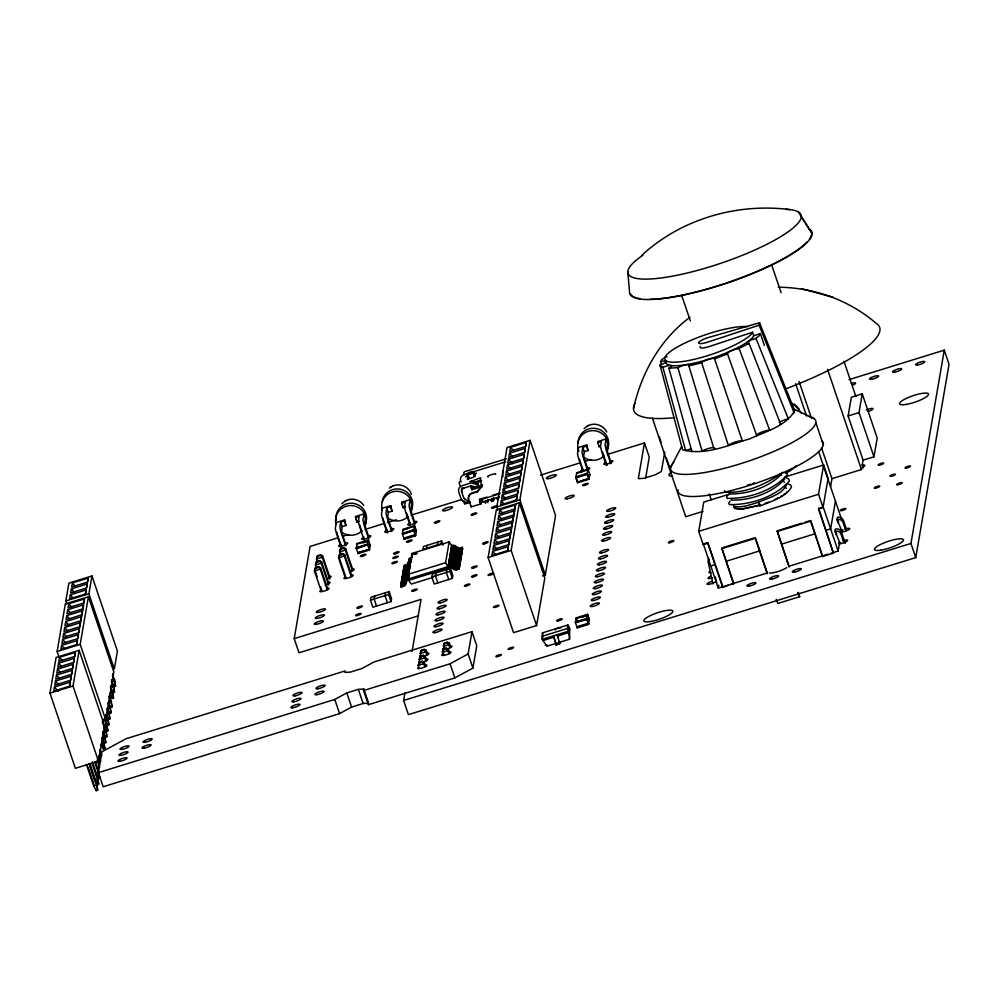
<?xml version="1.0" encoding="UTF-8"?>
<svg xmlns="http://www.w3.org/2000/svg" width="999" height="999" viewBox="0 0 999 999"><rect width="100%" height="100%" fill="white"/><g stroke="black" fill="none" stroke-linecap="round" stroke-linejoin="round"><path stroke-width="1.5" d="M336.875 532.33L337.163 533.766M359.94 525.224L360.139 526.323M382.992 518.081L383.129 518.906M69.518 686.45L70.242 682.13L54.446 687.012L53.746 691.096L69.543 686.201L70.242 682.13M70.542 680.494L71.266 676.173L55.469 681.068L54.77 685.139L70.567 680.257L71.266 676.173M71.566 674.55L72.29 670.229L56.493 675.124L55.794 679.195L71.591 674.3L72.29 670.229M72.59 668.606L73.314 664.285L57.517 669.168L56.818 673.251L72.615 668.356L73.314 664.285M73.614 662.662L74.338 658.341L58.541 663.224L57.842 667.295L73.639 662.412L74.338 658.341M74.638 656.705L75.362 652.384L59.565 657.28L58.866 661.35L74.663 656.468L75.362 652.384M76.686 644.817L77.41 640.496L61.613 645.379L60.914 649.462L76.711 644.567L77.41 640.496M77.71 638.861L78.434 634.54L62.637 639.435L61.938 643.506L77.735 638.623L78.434 634.54M78.734 632.916L79.47 628.596L63.661 633.491L62.962 637.562L78.759 632.667L79.47 628.596M79.758 626.972L80.494 622.652L64.698 627.534L63.986 631.618L79.783 626.723L80.494 622.652M80.544 622.464L81.518 616.695L65.722 621.59L65.01 625.661L80.807 620.779L81.518 616.695M81.568 616.508L82.542 610.751L66.746 615.646L66.034 619.717L81.843 614.822L82.542 610.751M82.592 610.564L83.566 604.807L67.77 609.69L67.058 613.773L82.867 608.878L83.566 604.807M83.866 603.171L84.341 600.299M85.402 594.255L86.126 589.934L70.33 594.83L69.63 598.901L85.427 594.005L86.126 589.934M86.426 588.311L87.15 583.99L71.354 588.873L70.654 592.956L86.451 588.061L87.15 583.99M87.45 582.355L88.174 578.034L72.378 582.929L71.678 587L87.475 582.117L88.174 578.034M507.667 550.824L508.404 546.503L492.607 551.398L491.895 555.469L507.692 550.586L508.404 546.503M508.691 544.88L509.428 540.559L493.631 545.454L492.919 549.525L508.716 544.63L509.428 540.559M509.715 538.936L510.452 534.615L494.655 539.497L493.943 543.581L509.74 538.686L510.452 534.615M510.501 534.428L511.476 528.671L495.679 533.553L494.967 537.624L510.776 532.742L511.476 528.671M511.525 528.483L512.499 522.714L496.703 527.609L496.003 531.68L511.8 526.798L512.499 522.714M512.549 522.527L513.523 516.77L497.727 521.665L497.027 525.736L512.824 520.841L513.523 516.77M513.573 516.583L514.547 510.826L498.751 515.709L498.051 519.792L513.848 514.897L514.547 510.826M514.597 510.639L515.571 504.87L499.775 509.765L499.075 513.836L514.872 508.953L515.571 504.87M516.133 501.71L517.107 495.954L501.311 500.836L500.611 504.92L516.408 500.024L517.107 495.954M517.407 494.33L517.894 491.446M518.431 488.374L519.155 484.053L503.359 488.948L502.659 493.019L518.456 488.136L519.155 484.053M519.455 482.43L520.179 478.109L504.383 483.004L503.683 487.075L519.48 482.18L520.179 478.109M520.479 476.486L521.203 472.165L505.407 477.047L504.707 481.131L520.504 476.236L521.203 472.165M521.503 470.529L522.227 466.208L506.431 471.103L505.731 475.174L521.528 470.292L522.227 466.208M522.527 464.585L523.251 460.264L507.455 465.159L506.755 469.23L522.552 464.335L523.251 460.264M523.551 458.641L524.275 454.32L508.479 459.203L507.779 463.286L523.576 458.391L524.275 454.32M524.575 452.684L525.312 448.364L509.502 453.259L508.803 457.33L524.6 452.447L525.312 448.364M525.599 446.74L526.336 442.42L510.539 447.315L509.827 451.386L525.624 446.491L526.336 442.42M104.595 725.474L98.451 761.163L75.387 768.306L49.95 693.156L56.094 657.467L79.158 650.324L105.931 729.969L106.843 736.725L105.482 737.137L103.571 733.628M59.116 657.417L57.118 651.523L65.322 603.933L88.387 596.803L113.824 671.952L105.619 719.53L102.735 720.416M66.833 603.908L65.834 600.961L68.906 583.116L91.97 575.973L117.407 651.136L114.336 668.968L88.899 593.818L91.97 575.973M68.794 603.746L68.094 607.817L83.891 602.934L84.59 598.863L68.794 603.746L71.603 606.967M98.451 761.163L73.014 686.013L79.158 650.324M105.619 719.53L80.182 644.38L88.387 596.803M93.993 784.352L93.706 785.988L96.254 790.671L97.615 790.246L96.716 783.503L89.91 763.386M98.389 772.627L101.973 751.81L126.061 738.723L345.142 670.916L344.88 672.402L350.387 672.102L361.925 668.531L373.963 661.987L471.978 631.655L476.76 645.804L472.914 668.106L454.857 677.921L368.381 704.682L363.586 690.534L363.848 689.048L358.329 689.347L346.803 692.919L334.765 699.462L98.389 772.627L103.172 786.762L339.548 713.611L351.598 707.067L363.124 703.496L368.631 703.196L368.381 704.682M96.716 783.503L97.615 790.246M92.395 761.75L97.74 777.559L98.639 784.302L97.278 784.727L95.367 781.206M95.355 761.55L98.764 771.615L99.663 778.358L98.302 778.77L96.391 775.261M96.778 768.144L99.5 767.307L98.327 761.35M97.802 762.2L100.524 761.35L99.351 755.406M98.826 756.243L101.561 755.406L100.375 749.462M102.422 737.562L104.795 748.613L103.421 749.038L100.887 744.355L103.609 743.506L101.661 737.761M103.446 731.618L105.819 742.669L104.458 743.094L102.547 739.572M105.931 729.969L106.843 736.725M105.02 718.281L107.867 730.769L106.506 731.193L104.595 727.684M106.531 713.773L108.891 724.824L107.53 725.249L105.619 721.728M107.555 707.816L109.915 718.88L108.554 719.292L106.643 715.784M108.579 701.872L110.939 712.924L109.578 713.348L107.667 709.839M109.603 695.928L111.963 706.98L110.602 707.404L108.691 703.895M110.652 685.564L113.499 698.064L112.138 698.476L109.59 693.793L112.313 692.956L110.365 687.212M111.676 679.62L114.523 692.107L113.162 692.532L111.251 689.023M112.7 673.676L115.547 686.163L114.186 686.588L112.275 683.066M96.254 790.671L96.391 789.847M97.278 784.727L97.415 783.903M103.421 749.038L101.761 744.093M106.506 731.193L106.643 730.369M107.53 725.249L107.667 724.425M108.554 719.292L108.691 718.481M109.578 713.348L111.076 712.112L110.04 706.181M110.602 707.404L112.1 706.156L111.064 700.237M112.138 698.476L111.076 694.904M113.162 692.532L113.299 691.708M114.186 686.588L114.323 685.764M98.639 784.302L97.74 777.559M99.663 778.358L98.764 771.615M104.795 748.613L103.884 741.87M105.819 742.669L104.907 735.926M107.867 730.769L106.955 724.025M108.891 724.824L107.979 718.081M109.915 718.88L109.016 712.137M110.939 712.924L111.076 712.112M111.963 706.98L112.1 706.156M113.499 698.064L112.6 691.308M114.523 692.107L113.624 685.364M115.547 686.163L114.648 679.42M418.456 615.809L298.988 652.784L294.205 638.636L310.09 546.441L338.324 537.699M327.922 589.535L320.504 567.619L318.394 566.695L315.484 567.594L314.435 570.916L321.353 591.371M320.504 567.619L320.242 569.118L314.435 570.916L315.484 567.594M316.446 567.894L315.459 564.972L316.508 561.65L319.418 560.751L321.528 561.675L328.946 583.591M317.47 561.95L316.483 559.028L317.545 555.706L320.442 554.807L322.552 555.731L329.97 577.647M327.173 589.572L320.242 569.118L318.394 566.695M328.683 585.089L321.266 563.174L319.418 560.751M329.707 579.145L322.29 557.23L320.442 554.807M321.528 561.675L321.266 563.174L315.459 564.972L316.508 561.65M322.552 555.731L322.29 557.23L316.483 559.028L317.545 555.706M341.096 547.24L336.888 534.802A6.918 0.799 72.8 0 1 335.364 528.184L336.313 522.465L344.63 519.892L344.43 521.041L340.659 522.215L339.897 526.785A6.918 0.799 72.8 0 0 341.433 533.404L345.629 545.841M340.659 522.215L342.158 526.635L341.546 531.78L345.879 544.78M352.01 576.448L344.593 554.532L342.482 553.608L339.573 554.507L338.524 557.829L345.442 578.284M353.034 570.504L345.617 548.588L343.506 547.664L340.597 548.563L339.548 551.885L340.534 554.807M344.593 554.532L344.33 556.031L338.524 557.829L339.573 554.507M345.617 548.588L345.354 550.087L339.548 551.885L340.597 548.563M342.158 526.635L345.929 525.462L344.63 519.892M351.248 576.485L344.33 556.031L342.482 553.608M352.285 570.541L345.354 550.087L343.506 547.664M359.415 521.291L356.893 522.065L355.594 516.495L363.911 513.923L365.422 518.344L364.56 524.388L368.943 537.637M356.893 522.065L355.594 516.495M356.281 548.189L357.093 543.493L368.419 539.984L370.229 545.317L369.418 550.012L358.079 553.521L356.281 548.189L367.607 544.68L368.419 539.984M363.923 513.923L362.962 519.642A6.918 0.799 72.8 0 0 364.498 526.261L368.693 538.698M358.079 553.521L357.992 552.335L369.518 549.425M367.907 544.68L356.506 548.626L356.381 547.602L367.707 544.093L363.661 546.003M370.005 544.867L370.117 545.904M370.492 600.149L371.004 597.227L389.16 591.595L391.558 598.676L391.046 601.598L372.889 607.217L370.492 600.149L388.648 594.53L389.16 591.595M387.212 532.966L383.017 520.529A6.918 0.799 72.8 0 1 381.481 513.911L382.442 508.191L390.759 505.619L390.559 506.768L386.775 507.942L386.026 512.499A6.918 0.799 72.8 0 0 387.55 519.13L391.758 531.555M386.775 507.942L388.274 512.362L387.674 517.507L391.995 530.494M374.637 596.103L374.126 599.025L376.523 606.093M388.274 512.362L392.058 511.188L390.759 505.619M385.527 592.719L385.027 595.654L387.412 602.722M405.544 507.017L403.022 507.792L401.723 502.222L410.04 499.65L411.538 504.07L410.676 510.114L415.06 523.364M403.022 507.792L401.723 502.222M402.397 533.916L403.209 529.22L414.548 525.711L416.346 531.043L415.534 535.739L404.208 539.248L402.397 533.916L413.736 530.407L414.548 525.711M410.04 499.65L409.091 505.369A6.918 0.799 72.8 0 0 410.614 511.988L414.822 524.425M404.208 539.248L404.108 538.061L415.434 534.552L415.634 535.152L404.308 538.661M400.661 585.764L403.334 584.914A2.735 2.647 9.8 0 0 404.545 583.366L405.319 580.694A3.222 3.122 9.8 0 1 407.093 578.908L408.241 578.533L408.691 579.857L407.792 580.144A1.786 1.736 9.8 0 0 406.63 581.318L405.931 583.766A4.146 4.021 9.8 0 1 403.833 586.251L401.111 587.087L400.661 585.764L403.459 584.215A2.735 2.647 9.8 0 0 404.67 582.654L405.706 578.458A3.222 3.122 9.8 0 1 407.467 576.673L408.628 576.311M401.049 583.541L401.373 585.564L401.049 583.541L403.721 582.692A2.735 2.647 9.8 0 0 404.932 581.131M401.311 582.017L401.635 584.053L401.311 582.017L403.983 581.168A2.735 2.647 9.8 0 0 405.194 579.607M401.573 580.494L401.898 582.529L401.573 580.494L404.245 579.645A2.735 2.647 9.8 0 0 405.457 578.096M402.16 581.006L401.835 578.97L404.508 578.134A2.735 2.647 9.8 0 0 405.719 576.573L406.63 573.076A3.222 3.122 9.8 0 1 408.404 571.291L409.553 570.928M402.422 579.482L402.098 577.447L404.77 576.61A2.735 2.647 9.8 0 0 405.981 575.049L407.018 570.854A3.222 3.122 9.8 0 1 408.778 569.068L409.94 568.706M402.36 575.936L402.684 577.959L402.36 575.936L405.032 575.087A2.735 2.647 9.8 0 0 406.243 573.526M402.622 574.413L402.947 576.435L402.622 574.413L405.294 573.563A2.735 2.647 9.8 0 0 406.506 572.002M403.209 574.912L402.884 572.889L405.557 572.04A2.735 2.647 9.8 0 0 406.768 570.479M403.471 573.389L403.146 571.366L405.819 570.516A2.735 2.647 9.8 0 0 407.03 568.955L407.942 565.471A3.222 3.122 9.8 0 1 409.715 563.686L409.927 563.598M403.409 569.842L403.733 571.865L403.409 569.842L406.081 568.993A2.735 2.647 9.8 0 0 407.292 567.432L408.329 563.236A3.222 3.122 9.8 0 1 410.089 561.463L411.251 561.088M403.671 568.319L403.996 570.354L403.671 568.319L406.343 567.469A2.735 2.647 9.8 0 0 407.555 565.921M404.258 568.831L403.933 566.795L406.605 565.946A2.735 2.647 9.8 0 0 407.817 564.398M404.52 567.307L404.195 565.272L406.868 564.435A2.735 2.647 9.8 0 0 408.079 562.874M401.111 587.087L400.786 585.064M414.036 530.407L402.622 534.353L402.497 533.329L413.836 529.82L408.366 532.167M433.017 577.36L411.388 584.053C403.097 575.824 412.15 563.186 411.688 553.533L449.175 541.933L452.247 546.54M409.115 573.488L408.166 579.008L448.114 566.633L451.798 545.217M426.523 548.314L427.035 545.392M849.038 379.632L944.267 350.149L949.05 364.298L915.746 557.604L408.404 714.635L403.621 700.486L404.945 692.831M412.063 651.473L421.041 599.375L294.205 638.636M431.805 576.947L432.305 574.025L450.462 568.406L452.859 575.474L452.36 578.396L434.203 584.028L431.805 576.947L449.962 571.328L450.462 568.406M437.425 544.942L437.924 542.02M419.205 668.406L418.219 665.484L419.268 662.162L422.177 661.263L424.288 662.187L425.761 666.57M420.229 662.462L419.243 659.54L420.292 656.218L423.201 655.319L425.312 656.243L426.785 660.626M421.253 656.518L420.267 653.596L421.316 650.274L424.225 649.375L426.336 650.299L427.822 654.682M435.939 572.902L435.439 575.824L437.824 582.904M441.558 540.896L441.046 543.818L422.889 549.438L423.401 546.515L441.558 540.896L442.994 545.142M425.012 666.608L422.177 661.263M426.036 660.664L423.201 655.319M427.06 654.72L424.225 649.375M424.288 662.187L424.026 663.686L418.219 665.484L419.268 662.162M425.312 656.243L425.05 657.742L419.243 659.54L420.292 656.218M426.336 650.299L426.073 651.798L420.267 653.596L421.316 650.274M408.616 580.332L448.563 567.969L445.591 562.724L449.175 541.933M446.84 569.53L446.328 572.452L448.726 579.52M448.314 565.471L449.475 565.122A3.222 3.122 9.8 0 1 451.998 565.571L454.27 567.307A2.735 2.647 9.8 0 0 456.206 567.894L458.891 567.082L459.34 568.406L456.493 569.954A4.146 4.021 9.8 0 1 453.284 569.105L451.211 567.519A1.786 1.736 9.8 0 0 449.55 567.22L448.638 567.494L448.763 566.795M449.35 563.374L449.875 560.314M450.412 557.255L450.936 554.195M449.4 569.48L449.912 566.508M468.056 475.149L465.609 476.685L467.819 476.273L467.332 479.133L473.688 477.16L474.175 474.3L476.473 473.239L474.275 473.713L475.174 476.373M464.223 502.759L464.498 504.095L470.179 502.46M467.682 478.683L468.981 477.397L467.569 474.313A1.911 1.286 -23.3 0 1 469.155 472.465L471.89 471.615A1.911 1.286 -23.3 0 1 473.926 472.34L474.987 475.149M467.095 501.71L466.77 502.984L463.636 501.673A5.257 5.095 9.8 0 1 461.001 498.688L458.766 492.095A5.257 5.095 9.8 0 1 462.125 485.689L470.679 483.029A1.911 1.848 9.8 0 1 471.828 483.029L475.524 484.153A2.872 0.712 17.3 0 0 478.396 484.278L478.096 483.241L472.115 481.393A1.911 1.848 9.8 0 0 470.966 481.393L469.942 481.718L480.594 477.747L480.244 480.794L482.005 486.538L476.923 492.02L471.953 493.568A5.257 5.095 9.8 0 0 468.606 499.975L471.203 506.88L480.969 503.858L481.143 502.722L479.92 502.784M449.85 653.483L448.364 649.1L446.253 648.176L443.356 649.075L442.557 650.911L443.294 655.319M450.874 647.539L449.388 643.156L447.29 642.232L444.38 643.131L443.581 644.954L444.318 649.375M456.493 569.954L456.618 569.243A4.146 4.021 9.8 0 1 454.383 568.968M448.364 649.1L448.114 650.611L442.295 652.409L443.356 649.075M449.388 643.156L449.138 644.655L443.319 646.453L444.38 643.131M482.355 486.501L471.828 489.76L471.278 485.601M459.215 569.105L458.891 567.082M459.153 565.559L459.478 567.582L459.153 565.559L456.468 566.371A2.735 2.647 9.8 0 1 454.533 565.784L452.26 564.048A3.222 3.122 9.8 0 0 449.737 563.598L448.576 563.948M451.735 564.472L454.408 566.483A2.735 2.647 9.8 0 0 456.343 567.07L459.74 566.058L459.415 564.035L456.73 564.847A2.735 2.647 9.8 0 1 454.795 564.26L452.522 562.524A3.222 3.122 9.8 0 0 450 562.075L449.775 562.137M459.677 562.512L460.002 564.535L459.677 562.512L457.08 563.311A2.735 2.647 9.8 0 1 455.057 562.737L452.784 561.013A3.222 3.122 9.8 0 0 450.262 560.551L449.1 560.901L449.55 562.225M452.26 561.426L454.932 563.448A2.735 2.647 9.8 0 0 456.868 564.035L460.264 563.024L459.94 560.988L457.255 561.8A2.735 2.647 9.8 0 1 455.319 561.213L453.047 559.49A3.222 3.122 9.8 0 0 450.524 559.028L449.363 559.378M460.202 559.465L460.527 561.5L460.202 559.465L457.517 560.277A2.735 2.647 9.8 0 1 455.581 559.702L453.309 557.966A3.222 3.122 9.8 0 0 450.786 557.504L449.625 557.854M452.784 558.379L455.457 560.402A2.735 2.647 9.8 0 0 457.392 560.988L460.789 559.977L460.464 557.942L457.867 558.753A2.735 2.647 9.8 0 1 455.844 558.179L453.571 556.443A3.222 3.122 9.8 0 0 451.048 555.981L449.887 556.331M460.726 556.418L461.051 558.453L460.726 556.418L458.042 557.242A2.735 2.647 9.8 0 1 456.106 556.655L453.833 554.92A3.222 3.122 9.8 0 0 451.311 554.457L450.149 554.807L450.599 556.143M450.474 556.843L450.025 555.519L451.186 555.169A3.222 3.122 9.8 0 1 453.721 555.619L455.981 557.355A2.735 2.647 9.8 0 0 457.917 557.942L461.313 556.93L460.989 554.907L458.304 555.719A2.735 2.647 9.8 0 1 456.368 555.132L454.095 553.396A3.222 3.122 9.8 0 0 451.573 552.947L450.412 553.296M461.251 553.384L461.575 555.407L461.251 553.384L458.653 554.183A2.735 2.647 9.8 0 1 456.63 553.608L454.358 551.873A3.222 3.122 9.8 0 0 451.835 551.423L450.674 551.773M453.833 552.297L456.506 554.308A2.735 2.647 9.8 0 0 458.441 554.895L461.838 553.883L461.513 551.86L458.828 552.672A2.735 2.647 9.8 0 1 456.893 552.085L454.62 550.349A3.222 3.122 9.8 0 0 452.097 549.9L450.936 550.249L451.386 551.573M461.65 551.036L461.775 550.337L459.09 551.148A2.735 2.647 9.8 0 1 457.155 550.561L454.882 548.826A3.222 3.122 9.8 0 0 452.36 548.376L451.198 548.726L451.523 550.749L451.073 549.425L452.235 549.075A3.222 3.122 9.8 0 1 454.77 549.537L457.03 551.273A2.735 2.647 9.8 0 0 458.966 551.86L461.65 551.036L462.1 552.36L461.775 550.337M462.038 548.813L462.362 550.836L462.038 548.813L459.44 549.612A2.735 2.647 9.8 0 1 457.417 549.038L455.144 547.315A3.222 3.122 9.8 0 0 452.622 546.853L451.461 547.202L451.91 548.526M462.3 547.29L462.624 549.325L462.3 547.29L459.615 548.101A2.735 2.647 9.8 0 1 457.679 547.514L455.407 545.791A3.222 3.122 9.8 0 0 452.884 545.329L451.723 545.679M459.74 566.058L459.415 564.035M460.264 563.024L459.94 560.988M460.789 559.977L460.464 557.942M461.313 556.93L460.989 554.907M461.838 553.883L461.513 551.86M449.1 653.521L446.253 648.176M450.124 647.577L447.29 642.232M471.266 506.78L471.428 505.844M476.923 492.02L482.13 485.839M480.969 503.858L479.532 499.338L486.813 497.09M499.275 496.94L481.893 502.322L481.343 500.686L480.119 501.061L480.082 500.012M481.893 502.322L481.793 499.762M479.657 502.372L482.717 500.711M485.539 503.321L485.202 501.298M487.799 502.622L487.662 499.5M493.943 499.038L493.568 497.677L493.706 500.799L491.433 501.498L491.108 499.475M472.914 668.106L468.131 653.958L471.978 631.655M497.34 499.675L497.015 497.639M502.559 470.954L502.934 476.648M488.111 557.529L496.303 509.952L519.368 502.809L544.805 577.959L536.6 625.549L513.548 632.679L488.111 557.529L511.163 550.399L519.368 502.809M497.814 509.927L496.815 506.98L507.067 447.502L530.119 440.359L555.556 515.509L545.317 574.987L542.432 575.886M502.335 494.892L501.635 498.963L517.432 494.08L518.131 490.01L502.335 494.892L505.144 498.114M545.317 574.987L519.88 499.837L530.119 440.359M555.369 643.593L546.853 646.228L542.257 639.298L542.432 632.879L567.882 624.999L569.692 628.733L569.555 639.198L559.615 642.27L559.328 641.545M542.694 636.8L542.257 639.298L568.593 631.156L569.243 627.409M575.874 477.397L576.685 472.714L588.011 469.205L589.81 474.537L589.01 479.233L577.672 482.729L575.874 477.397L587.2 473.901L588.011 469.205M576.098 477.847L575.973 476.823L587.3 473.314L588.836 478.484L577.497 481.993L576.098 477.847L587.424 474.338M576.86 473.451L587.912 469.792M582.729 470.816L579.033 459.865A6.918 0.799 72.8 0 1 577.497 453.234L578.458 447.515L586.775 444.942L586.575 446.091L582.792 447.265L582.042 451.835A6.918 0.799 72.8 0 0 583.566 458.454L587.275 469.418M577.497 481.993L577.672 482.729M582.792 447.265L584.29 451.685L583.691 456.83L588.186 469.942M584.29 451.685L588.074 450.512L586.775 444.942M559.59 642.369L559.715 643.905L556.081 645.029L555.956 643.493M556.081 645.029L556.056 643.88M557.842 637.649L557.242 634.665L559.278 641.92M559.715 643.905L559.34 642.182M589.585 474.088L589.71 475.124M599.238 445.979L599.038 447.127L597.739 441.558L606.056 438.973L607.554 443.394L606.693 449.438L611.076 462.687M569.555 639.198L569.043 632.479L567.282 628.521L567.882 624.999M569.692 628.733L569.043 632.479L557.692 635.988M568.906 633.99L569.43 634.914M606.056 438.973L605.107 444.692A6.918 0.799 72.8 0 0 606.63 451.311L610.839 463.748M575.424 622.527L576.236 617.844L587.562 614.335L589.373 619.667L588.561 624.35L577.222 627.859L575.424 622.527L586.75 619.03L587.562 614.335M576.411 618.581L587.462 614.922L583.416 616.82M577.222 627.859L577.135 626.685L588.461 623.176L588.661 623.763L577.335 627.272M587.662 615.509L582.067 616.82M607.317 454.445L644.467 442.944L638.324 478.633L643.831 478.334L655.356 474.762L661.388 471.491L664.71 452.16M645.679 477.909L649.263 457.092L644.467 442.944M733.591 584.065L721.753 547.989L733.716 583.354L722.702 587.437L707.742 543.231L703.196 544.63L698.713 531.368L703.758 502.097L728.908 494.318M703.196 544.63L703.321 543.931L718.281 588.136L722.826 586.725L715.346 564.622L710.801 566.033M759.103 325.187L759.527 322.727L710.564 336.913A9.565 2.098 -18.7 0 0 698.726 342.357A9.565 2.098 -18.7 0 0 707.042 342.345L759.103 325.187L794.155 412.962L794.58 410.502L759.527 322.727M718.281 588.136L718.793 585.202M722.702 587.437L722.826 586.725M788.973 566.92L777.135 530.844L789.247 566.658M777.01 531.555L810.601 521.153L822.577 556.518L833.466 553.146L818.506 508.941L823.039 507.542L818.556 494.28L823.601 465.01L785.127 476.91M818.506 508.941L823.164 506.83L838.124 551.036L830.868 553.284M823.039 507.542L828.084 478.271L823.601 465.01M830.544 486.863L831.967 478.658L861.463 469.53L861.75 467.894M822.577 556.518L810.726 520.454M863.086 460.164L848.114 415.959L851.348 397.227L862.237 393.856L877.209 438.062L873.975 456.793L863.086 460.164L862.274 464.847L863.273 467.794M835.451 501.073L830.644 528.933L826.111 530.344M836.563 532.629L836.2 534.727L835.002 531.193L835.364 529.083A4.783 4.633 9.8 0 1 841.395 532.105L845.241 543.444M838.573 520.916L838.211 523.026L837.012 519.492L837.374 517.382A4.783 4.633 9.8 0 1 843.418 520.392L846.253 528.796M833.466 553.146L818.618 508.241M873.975 456.793L859.015 412.587L862.237 393.856M838.124 551.036L839.647 542.245M841.158 533.441L841.658 530.506M915.746 557.604L910.963 543.456L944.267 350.149M633.516 408.304C641.495 372.789 660.289 339.148 689.909 317.32M408.653 561.113L408.728 560.901A3.222 3.122 9.8 0 1 410.502 559.115L410.714 559.04M408.391 562.637L408.466 562.425A3.222 3.122 9.8 0 1 410.239 560.639L411.388 560.264M408.129 564.16L408.204 563.948A3.222 3.122 9.8 0 1 409.977 562.162L411.126 561.788M407.992 564.984L408.067 564.76A3.222 3.122 9.8 0 1 409.827 562.974L410.989 562.612M407.729 566.508L407.804 566.283A3.222 3.122 9.8 0 1 409.565 564.497L409.79 564.423M407.342 568.731L407.417 568.506A3.222 3.122 9.8 0 1 409.19 566.72L410.339 566.358M407.467 568.019L407.542 567.807A3.222 3.122 9.8 0 1 409.303 566.021L410.464 565.659M407.08 570.254L407.155 570.029A3.222 3.122 9.8 0 1 408.928 568.244L410.077 567.882M410.202 567.182L409.041 567.544A3.222 3.122 9.8 0 0 407.28 569.33L406.381 572.702A2.735 2.647 9.8 0 1 405.169 574.263L402.497 575.112M406.68 572.589L406.755 572.377A3.222 3.122 9.8 0 1 408.516 570.591L408.741 570.516M406.818 571.765L406.893 571.553A3.222 3.122 9.8 0 1 408.666 569.767L408.878 569.692M406.418 574.113L406.493 573.901A3.222 3.122 9.8 0 1 408.254 572.115L409.415 571.74M406.156 575.636L406.231 575.424A3.222 3.122 9.8 0 1 407.992 573.638L409.153 573.264M406.031 576.336L406.106 576.123A3.222 3.122 9.8 0 1 407.879 574.338L409.028 573.963M405.769 577.859L405.844 577.647A3.222 3.122 9.8 0 1 407.617 575.861L409.478 575.299M405.507 579.383L405.582 579.17A3.222 3.122 9.8 0 1 407.355 577.385L408.504 577.01L408.953 578.334M405.369 580.207L405.444 579.982A3.222 3.122 9.8 0 1 407.217 578.196L408.366 577.834M729.332 493.007L729.732 493.968C748.326 494.23 770.341 487.037 782.629 472.739M731.293 498.876L731.83 500.149C750.411 500.412 772.439 493.219 784.727 478.921M670.579 467.644L681.543 446.665L682.804 449.837C705.244 455.881 728.596 445.03 749.974 438.761C765.259 431.605 784.54 426.798 794.105 411.825M661.413 364.71L660.601 361.7L661.775 359.715L665.421 357.13A6.918 1.523 -18.7 0 0 667.107 356.668M701.66 362.799L701.81 362.55A6.918 1.523 -18.7 0 1 708.366 359.328A6.918 1.523 -18.7 0 1 714.485 358.616L742.419 441.108A7.655 1.686 -18.7 0 0 735.639 441.895A7.655 1.686 -18.7 0 0 728.383 445.454L701.66 362.799L688.873 365.909L714.073 449.175L714.635 448.613A7.655 1.686 -18.7 0 0 714.772 448.114M764.372 345.404L760.364 333.579L758.89 336.089L755.306 338.649A6.918 1.523 -18.7 0 0 747.751 341.708A6.918 1.523 -18.7 0 0 748.376 343.456L749.075 343.381L780.669 424.25L779.894 424.338M759.939 505.207L741.033 509.115L734.527 508.141L733.915 506.618L735.526 508.666L743.606 508.891L760.539 504.97M666.021 361.501A46.716 10.265 -18.7 0 0 702.147 361.151A46.716 10.265 -18.7 0 0 752.509 337.749L753.721 335.776L752.522 332.242L751.31 334.215A46.716 10.265 -18.7 0 1 685.539 361.076A46.716 10.265 -18.7 0 1 678.383 346.416A46.716 10.265 -18.7 0 1 747.614 326.648M728.109 494.78L726.623 496.915L727.222 498.389C748.301 498.901 773.238 490.746 787.312 474.712L786.525 472.714M730.207 500.974L728.708 503.096L729.32 504.57C750.399 505.094 775.336 496.94 789.397 480.894L788.623 478.908L785.776 477.684M688.873 365.909L689.372 365.409A6.918 1.523 -18.7 0 0 685.901 364.76A6.918 1.523 -18.7 0 0 678.046 367.632L668.893 368.206L691.97 451.71M341.958 503.596L344.942 501.211M584.103 428.658L587.087 426.261M782.779 472.202C766.62 484.215 745.479 493.506 725.137 492.195L724.525 490.721M641.595 255.519C680.906 219.056 736.912 202.797 789.822 209.603M784.14 494.393L784.889 493.756M786.388 492.495L787.15 491.858M389.36 488.111L391.071 486.938M749.075 343.381L738.348 348.776A6.918 1.523 -18.7 0 0 730.394 351.111A6.918 1.523 -18.7 0 0 727.509 353.858L756.817 435.851A7.655 1.686 -18.7 0 1 760.002 432.817A7.655 1.686 -18.7 0 1 768.805 430.219L769.717 430.207L739.173 348.763M416.446 553.896L416.87 553.421L415.534 553.571M346.241 500.511C352.235 497.477 360.102 499.775 363.711 505.394M392.37 486.238C399.475 482.554 408.978 486.7 411.388 494.268M588.386 425.562C594.942 422.215 603.608 425.374 606.73 431.98M363.586 690.534L450.062 663.773L468.131 653.958M776.772 498.626L778.096 497.914L775.187 499.338M780.706 496.491L782.03 495.779M344.68 501.361L346.466 500.387M390.796 487.075L392.595 486.113M586.813 426.411L588.611 425.437M668.893 368.206L669.967 367.632A6.918 1.523 -18.7 0 0 670.704 365.459A6.918 1.523 -18.7 0 0 663.186 367.195L660.601 366.508L660.027 365.06A6.918 1.523 -18.7 0 0 666.021 361.613A6.918 1.523 -18.7 0 0 660.601 361.7M727.672 353.896L714.56 358.803M752.609 483.553L754.37 482.879M765.259 503.396L768.718 502.097M410.839 558.341L410.614 558.416A3.222 3.122 9.8 0 0 408.853 560.202L407.954 563.573A2.735 2.647 9.8 0 1 406.743 565.134L404.071 565.983M409.665 565.122L409.453 565.209A3.222 3.122 9.8 0 0 407.679 566.995L406.643 571.178A2.735 2.647 9.8 0 1 405.432 572.739L402.759 573.588M752.522 332.242L708.541 346.765A9.565 2.098 -18.7 0 1 700.536 346.403M753.721 335.776L760.364 333.579M747.427 485.202L750.873 484.103M506.406 458.728L465.172 471.491A1.911 1.711 -30.6 0 0 463.773 473.726L464.011 474.675A5.257 5.095 9.8 0 0 460.664 481.081L460.064 481.605A1.911 1.286 59.5 0 0 459.315 483.504L459.915 485.277A1.911 1.286 59.5 0 0 460.114 485.726M464.011 474.675L505.731 461.763M467.694 474.95L474.05 472.989M65.834 600.961L88.899 593.818M355.407 517.644L359.178 516.483L358.429 521.041A6.918 0.799 72.8 0 0 359.952 527.672L364.16 540.097M401.523 503.371L405.307 502.197L404.545 506.768A6.918 0.799 72.8 0 0 406.081 513.386L410.277 525.824M597.539 442.707L601.323 441.533L600.561 446.103A6.918 0.799 72.8 0 0 602.097 452.722L606.293 465.159M476.198 481.643L480.606 480.282M473.588 482.854L481.493 480.407M474.812 483.141L481.393 481.106M472.115 488.074L482.642 484.815M477.035 491.321L472.065 492.857A5.257 5.095 9.8 0 0 468.718 499.263M342.782 536.326L348.726 534.49M365.072 529.42L384.39 523.451M387.362 522.527L396.291 519.767M411.151 515.159L461.675 499.525M540.447 475.149L580.569 462.724M585.027 461.351L590.971 459.503M492.644 495.279L499.925 493.031M479.408 500.049L499.8 493.731M485.089 501.998L487.362 501.298M490.984 500.174L493.256 499.475M496.89 498.351L499.163 497.639M403.109 529.807L414.435 526.298L416.246 531.63M317.407 556.455L320.317 555.556M340.472 549.313L343.381 548.414M364.348 542.045L368.594 540.721L356.993 544.08L357.192 544.667M403.384 529.957L407.629 528.646M362.849 542.919L367.108 541.608M583.254 475.212L586.088 474.338M316.383 562.4L319.293 561.5M339.448 555.257L342.357 554.358M496.815 506.98L519.88 499.837M580.606 481.268L587.687 479.083M359.603 552.497L368.107 549.862M315.359 568.344L318.269 567.444M57.118 651.523L80.182 644.38M848.114 415.959L859.015 412.587M411.513 559.565L410.352 559.939A3.222 3.122 9.8 0 0 408.591 561.725L407.692 565.097A2.735 2.647 9.8 0 1 406.481 566.658L403.808 567.507M452.959 547.427L451.336 547.902L451.785 549.238M452.435 550.474L450.811 550.948L451.261 552.272M462.175 547.989L459.59 548.801A2.735 2.647 9.8 0 1 457.554 548.226L455.294 546.49A3.222 3.122 9.8 0 0 452.759 546.028L451.598 546.378L452.048 547.714M461.913 549.512L459.228 550.324A2.735 2.647 9.8 0 1 457.292 549.75L454.62 547.727A1.786 1.736 9.8 0 0 454.108 547.452M403.546 569.018L406.218 568.181A2.735 2.647 9.8 0 0 407.43 566.62M403.284 570.541L405.956 569.692A2.735 2.647 9.8 0 0 407.167 568.144M461.388 552.559L458.803 553.359A2.735 2.647 9.8 0 1 456.768 552.784L454.508 551.061A3.222 3.122 9.8 0 0 451.973 550.599L451.748 550.661M403.022 572.065L405.694 571.216A2.735 2.647 9.8 0 0 406.905 569.667M460.864 555.606L458.179 556.418A2.735 2.647 9.8 0 1 456.243 555.831L453.983 554.095A3.222 3.122 9.8 0 0 451.448 553.646L451.223 553.708M409.29 572.452L408.141 572.814A3.222 3.122 9.8 0 0 406.368 574.6L405.332 578.796A2.735 2.647 9.8 0 1 404.12 580.357L401.448 581.206M408.104 574.325L445.591 562.724M402.235 576.635L404.907 575.786A2.735 2.647 9.8 0 0 406.118 574.225M460.339 558.653L457.654 559.465A2.735 2.647 9.8 0 1 455.719 558.878L453.459 557.142A3.222 3.122 9.8 0 0 450.924 556.693L450.699 556.743M408.891 574.787L407.729 575.162A3.222 3.122 9.8 0 0 405.969 576.935L405.07 580.319A2.735 2.647 9.8 0 1 403.858 581.88L401.186 582.717M448.838 562.425L450.462 561.95M401.973 578.159L404.645 577.31A2.735 2.647 9.8 0 0 405.856 575.749M401.71 579.682L404.383 578.833A2.735 2.647 9.8 0 0 405.594 577.272M459.815 561.688L457.23 562.499A2.735 2.647 9.8 0 1 455.194 561.925L452.934 560.189A3.222 3.122 9.8 0 0 450.399 559.727L450.174 559.79M459.29 564.735L456.605 565.546A2.735 2.647 9.8 0 1 454.67 564.959L452.41 563.236A3.222 3.122 9.8 0 0 449.875 562.774L449.65 562.837M400.924 584.24L403.596 583.391A2.735 2.647 9.8 0 0 404.807 581.843M49.95 693.156L73.014 686.013M458.766 567.782L456.181 568.581A2.735 2.647 9.8 0 1 454.145 568.006L451.885 566.271A3.222 3.122 9.8 0 0 449.35 565.821L449.125 565.884M111.638 681.905L114.361 681.056L112.412 675.312M110.614 687.849L113.337 687L111.389 681.256M703.071 511.351L685.739 516.72L652.322 417.994M108.054 702.722L110.777 701.872L108.829 696.128M107.03 708.666L109.753 707.829L108.292 703.508M106.006 714.61L108.729 713.773L107.268 709.465M698.713 531.368L818.556 494.28M104.982 720.566L107.705 719.717L106.244 715.409M103.958 726.51L106.681 725.661L104.246 718.481M704.457 543.581L706.73 542.869M102.934 732.454L105.657 731.618L102.248 721.553M101.91 738.411L104.633 737.562L102.685 731.817M723.201 547.539L753.883 538.049M778.596 530.394L801.96 523.164M804.882 522.265L809.265 520.904M721.628 548.688L755.219 538.299L767.195 573.663M103.571 748.214L104.932 747.801M421.191 651.023L424.088 650.124M444.255 643.88L447.152 642.981M726.236 561.251L759.827 550.861M781.618 544.118L815.209 533.716M420.167 656.967L423.064 656.068M443.219 649.825L446.128 648.925M419.143 662.911L422.04 662.012M95.754 774.088L98.476 773.251L94.593 761.75M541.82 636.4L567.282 628.521M98.439 777.959L99.813 777.534M542.707 640.621L554.058 637.112L553.608 635.789L555.831 643.081M724.188 586.313L728.271 585.039M730.993 584.203L767.307 572.964M789.098 566.221L822.689 555.819M824.05 555.394L828.134 554.133M545.279 645.379L547.09 644.817M555.631 643.706L559.265 642.582M403.621 700.486L910.963 543.456M798.313 592.32L799.65 596.69L777.859 603.433L776.198 599.35M464.86 501.186L463.124 501.273M415.247 553.846L413.886 553.921L416.72 552.959L414.036 554.395L415.047 554.42M452.272 547.614L452.497 547.552A3.222 3.122 9.8 0 1 455.032 548.014L455.219 548.151M778.296 287.213C813.673 287.512 848.988 299.975 875.923 323.127A129.745 28.521 -18.7 0 1 785.326 389.011M832.929 297.202L801.423 288.649M469.992 501.66L468.868 501.173M477.047 485.801L477.572 486.938A2.872 0.712 17.3 0 1 474.7 486.813L471.191 485.826L463.012 488.336A2.398 2.323 9.8 0 0 461.501 491.246L463.723 497.852A2.398 2.323 9.8 0 0 464.935 499.213L469.455 501.411M787.874 483.866L790.709 485.089L791.495 487.087C784.902 497.964 770.803 501.311 759.777 506.143L758.89 502.122C768.331 497.689 782.18 494.767 786.638 484.665M468.244 501.923L468.968 502.26M792.831 408.666L814.197 418.606M780.219 474.25L781.48 475.099M784.402 486.625L786.475 488.436M454.433 552.709L454.245 552.572A3.222 3.122 9.8 0 0 451.71 552.122L450.549 552.472L450.999 553.796M453.384 558.803L453.196 558.666A3.222 3.122 9.8 0 0 450.661 558.216L449.5 558.566L449.95 559.89M452.859 561.85L452.672 561.713A3.222 3.122 9.8 0 0 450.137 561.251L448.976 561.6L449.425 562.937M452.335 564.885L452.147 564.76A3.222 3.122 9.8 0 0 449.612 564.298L448.451 564.647L448.901 565.971M451.336 566.808L453.396 568.406M510.539 447.315L513.349 450.537M509.502 453.259L513.261 457.554M508.479 459.203L512.237 463.511M507.455 465.159L511.213 469.455M506.431 471.103L510.189 475.399M505.407 477.047L509.165 481.356M504.383 483.004L508.141 487.3M503.359 488.948L506.168 492.17M501.311 500.836L504.12 504.07M499.775 509.765L502.584 512.986M498.751 515.709L501.56 518.931M497.727 521.665L500.536 524.887M496.703 527.609L499.512 530.831M495.679 533.553L498.489 536.775M494.655 539.497L497.465 542.732M493.631 545.454L496.441 548.676M492.607 551.398L495.417 554.62M72.378 582.929L75.187 586.151M71.354 588.873L74.163 592.107M70.33 594.83L73.139 598.051M67.77 609.69L70.579 612.924M66.746 615.646L69.555 618.868M65.722 621.59L68.531 624.812M64.698 627.534L67.507 630.756M63.661 633.491L66.483 636.713M62.637 639.435L65.459 642.657M61.613 645.379L64.436 648.601M59.565 657.28L62.388 660.501M58.541 663.224L61.364 666.445M57.517 669.168L60.327 672.402M56.493 675.124L59.303 678.346M55.469 681.068L58.279 684.29M54.446 687.012L58.192 691.32M783.566 481.293L784.39 482.255M798.388 211.963L809.09 228.833A96.104 21.129 -18.7 0 1 732.354 281.156A96.104 21.129 -18.7 0 1 629.532 291.933L627.809 271.903M801.248 216.521L812.1 233.629M733.391 505.069L733.915 506.343C742.344 508.191 750.873 504.32 758.89 502.122L759.59 504.183M797.989 592.607L799.65 596.69M756.018 338.499L788.361 418.856L787.562 419.018A7.655 1.686 -18.7 0 0 779.22 422.402M666.271 458.004L668.418 463.886A43.057 4.97 72.8 0 0 670.142 468.194M843.98 361.338L855.956 396.703M827.547 369.33L861.463 469.53M771.665 264.86L781.106 292.732M815.833 422.689L823.326 444.792M799.038 381.406L811.513 418.244M821.49 447.714L831.967 478.658M845.891 530.906L843.056 522.502A4.783 4.633 9.8 0 0 837.012 519.492L842.269 532.017M795.641 383.716L806.605 416.133M818.581 451.498L841.932 520.229M843.88 542.607L841.033 534.215A4.783 4.633 9.8 0 0 835.002 531.193L840.246 543.731M681.867 295.904L690.309 320.829M755.344 537.599L767.457 573.401M709.215 493.868L711.213 499.762M707.854 542.519L714.847 563.149M607.03 465.559L602.447 451.985M586.575 446.091L588.074 450.512M587.2 473.901L589.01 479.233M582.979 469.767L579.383 459.128M587.737 615.072L589.26 620.254M586.75 619.03L588.561 624.35M576.236 617.844L577.135 620.504M511.163 550.399L536.6 625.549M479.532 499.338L480.132 501.111M467.919 475.686L468.818 478.334M467.819 476.273L468.718 478.921M470.566 486.051L471.828 489.76M450.736 555.319L450.287 553.995L451.91 553.521A1.786 1.736 9.8 0 1 453.571 553.821M450.212 558.366L449.762 557.042L451.386 556.555A1.786 1.736 9.8 0 1 453.047 556.855M449.687 561.413L449.238 560.077L450.861 559.602A1.786 1.736 9.8 0 1 452.522 559.902M449.163 564.447L448.713 563.124L450.337 562.649A1.786 1.736 9.8 0 1 451.998 562.949M448.638 567.494L448.189 566.171L449.812 565.696A1.786 1.736 9.8 0 1 451.348 565.909M449.962 571.328L452.36 578.396M413.736 530.407L415.534 535.739M410.027 523.301L406.531 512.974M450.062 663.773L454.857 677.921M443.581 644.954L445.067 649.338M442.557 650.911L444.043 655.282M390.559 506.768L392.058 511.188M408.766 575.486L409.215 576.823M386.963 530.444L383.466 520.117M401.835 578.97L402.285 580.307M388.648 594.53L391.046 601.598M367.607 544.68L369.418 550.012M360.439 527.335L361.925 531.73M344.43 521.041L345.929 525.462M337.375 534.477L341.333 546.178M339.81 550.387L341.283 554.77M338.773 556.331L346.191 578.246M363.848 689.048L368.156 701.785M358.329 689.347L363.124 703.496M314.697 569.418L317.17 576.723M320.629 586.95L322.115 591.333M346.803 692.919L351.598 707.067M334.765 699.462L339.548 713.611M99.613 749.662L101.561 755.406M98.589 755.606L100.524 761.35M97.078 760.114L99.5 767.307M92.108 763.398L97.452 779.195L94.73 780.044L89.386 764.235M89.136 763.598L96.428 785.139L93.706 785.988L86.413 764.435M88.149 767.107L93.506 782.916M555.656 643.081L554.033 638.224M677.921 367.719L702.097 451.086A7.655 1.686 -18.7 0 1 713.598 447.614M488.274 476.91C484.44 476.223 497.727 472.614 495.591 474.138M491.52 499.088L491.683 499.737M487.887 500.212L488.049 500.861M485.614 500.924L485.776 501.56M662.911 367.307L685.664 450.599A7.655 1.686 -18.7 0 1 691.208 448.938M660.027 365.06L682.167 448.239M715.334 576.91L716.658 582.842M713.011 583.891L708.366 563.061A4.783 4.633 9.8 0 1 708.641 559.527M542.432 632.879L542.907 635.551M411.688 553.533L411.85 557.579M672.689 476.136A15.31 3.372 -18.7 0 1 671.166 472.327M411.688 558.603A2.922 0.637 -18.7 0 1 409.041 558.753A2.922 0.637 -18.7 0 1 411.938 557.18M555.407 629.919A2.922 0.637 -18.7 0 1 555.531 629.208M556.593 628.633A2.922 0.637 -18.7 0 1 560.639 627.959M391.745 528.646A4.858 1.074 -18.7 0 1 392.669 530.057A4.858 1.074 -18.7 0 1 385.602 532.242A4.858 1.074 -18.7 0 1 387.137 530.069M414.81 521.503A4.858 1.074 -18.7 0 1 415.721 522.914A4.858 1.074 -18.7 0 1 408.666 525.099A4.858 1.074 -18.7 0 1 410.202 522.927M345.629 542.919A4.858 1.074 -18.7 0 1 346.541 544.33A4.858 1.074 -18.7 0 1 339.473 546.515A4.858 1.074 -18.7 0 1 341.009 544.343M368.693 535.776A4.858 1.074 -18.7 0 1 369.605 537.187A4.858 1.074 -18.7 0 1 362.537 539.385A4.858 1.074 -18.7 0 1 364.073 537.2M587.762 467.969A4.858 1.074 -18.7 0 1 587.412 470.029M582.804 471.453A4.858 1.074 -18.7 0 1 583.154 469.393M610.826 460.826A4.858 1.074 -18.7 0 1 611.75 462.25A4.858 1.074 -18.7 0 1 604.682 464.435A4.858 1.074 -18.7 0 1 606.218 462.262M861.975 465.084A6.693 1.474 -18.7 0 1 861.488 467.919M351.011 575.037A4.858 1.074 -18.7 0 1 352.422 576.136A4.858 1.074 -18.7 0 1 346.041 578.521A4.858 1.074 -18.7 0 1 344.63 577.422M352.035 569.08A4.858 1.074 -18.7 0 1 353.958 569.755A4.858 1.074 -18.7 0 1 349.35 572.015M328.971 576.223A4.858 1.074 -18.7 0 1 328.621 578.284M327.947 582.167A4.858 1.074 -18.7 0 1 329.87 582.842A4.858 1.074 -18.7 0 1 325.262 585.102M326.923 588.124A4.858 1.074 -18.7 0 1 328.334 589.223A4.858 1.074 -18.7 0 1 321.953 591.608A4.858 1.074 -18.7 0 1 320.554 590.509M851.198 383.466A4.858 1.074 -18.7 0 1 855.506 382.967A4.858 1.074 -18.7 0 1 853.121 384.977M866.295 409.915A4.858 1.074 -18.7 0 1 872.926 408.541A4.858 1.074 -18.7 0 1 868.218 411.426M711.076 572.589A4.783 1.049 -18.7 0 1 709.69 571.503M715.334 581.955A4.783 1.049 -18.7 0 1 707.467 584.39A4.783 1.049 -18.7 0 1 711.7 581.418M712.312 577.897A4.783 1.049 -18.7 0 1 708.079 578.396A4.783 1.049 -18.7 0 1 710.414 576.423M845.354 528.958A4.783 1.049 -18.7 0 1 849.35 529.208A4.783 1.049 -18.7 0 1 842.082 531.93A4.783 1.049 -18.7 0 1 843.069 529.82M843.343 540.671A4.783 1.049 -18.7 0 1 847.577 540.659A4.783 1.049 -18.7 0 1 841.395 543.419A4.783 1.049 -18.7 0 1 839.31 542.469M786.737 567.607A10.527 2.31 -18.7 0 1 769.43 572.964M448.838 651.91A4.858 1.074 -18.7 0 1 450.237 653.021A4.858 1.074 -18.7 0 1 443.868 655.406A4.858 1.074 -18.7 0 1 442.457 654.295M449.862 645.966A4.858 1.074 -18.7 0 1 451.773 646.64A4.858 1.074 -18.7 0 1 447.165 648.9M444.892 649.45A4.858 1.074 -18.7 0 1 443.481 648.351M426.798 653.109A4.858 1.074 -18.7 0 1 428.721 653.783A4.858 1.074 -18.7 0 1 424.113 656.043M421.828 656.593A4.858 1.074 -18.7 0 1 420.417 655.494M425.774 659.053A4.858 1.074 -18.7 0 1 427.697 659.727A4.858 1.074 -18.7 0 1 423.089 661.987M420.804 662.537A4.858 1.074 -18.7 0 1 419.393 661.438M424.75 664.997A4.858 1.074 -18.7 0 1 426.161 666.108A4.858 1.074 -18.7 0 1 419.78 668.493A4.858 1.074 -18.7 0 1 418.369 667.382M461.038 481.968A1.911 1.286 59.5 0 1 461.026 481.53M462.175 488.523A3.347 3.247 9.8 0 1 462.237 487.674M461.85 492.17A3.347 3.247 9.8 0 1 463.986 488.086M464.96 499.175A2.398 2.323 9.8 0 1 463.773 497.814M406.118 576.673A4.146 4.021 9.8 0 1 405.656 576.985M458.066 560.814A4.146 4.021 9.8 0 1 455.082 560.139M455.307 561.95A4.146 4.021 9.8 0 1 454.595 561.5M408.366 572.976A1.786 1.736 9.8 0 1 409.103 572.527M455.831 558.903A4.146 4.021 9.8 0 1 455.119 558.453M407.155 574.35A4.146 4.021 9.8 0 1 406.593 574.974M406.156 575.312A4.146 4.021 9.8 0 1 405.669 575.599M407.779 574.962A1.786 1.736 9.8 0 1 408.104 574.5M457.542 563.861A4.146 4.021 9.8 0 1 455.044 563.473M458.591 557.779A4.146 4.021 9.8 0 1 456.093 557.38M408.828 568.868A1.786 1.736 9.8 0 1 409.053 568.518M454.782 564.997A4.146 4.021 9.8 0 1 454.07 564.547M407.942 575.923A1.786 1.736 9.8 0 1 408.579 575.574M406.406 579.969A4.146 4.021 9.8 0 1 406.106 580.444M405.107 581.406A4.146 4.021 9.8 0 1 404.62 581.68M456.618 555.981A4.146 4.021 9.8 0 1 456.106 555.731M409.415 566.883A1.786 1.736 9.8 0 1 410.152 566.445M456.168 566.945A4.146 4.021 9.8 0 1 454.033 566.233M406.568 580.019A4.146 4.021 9.8 0 1 406.118 581.031M406.456 580.719A4.146 4.021 9.8 0 1 406.143 581.493M408.104 569.555A4.146 4.021 9.8 0 1 407.767 570.004M407.167 570.579A4.146 4.021 9.8 0 1 406.705 570.891M459.115 554.732A4.146 4.021 9.8 0 1 457.155 554.557M452.31 551.96A1.786 1.736 9.8 0 1 453.034 551.947M408.029 568.481A4.146 4.021 9.8 0 1 407.642 568.881M407.205 569.23A4.146 4.021 9.8 0 1 406.718 569.505M457.142 552.934A4.146 4.021 9.8 0 1 456.168 552.372M453.009 550.387A1.786 1.736 9.8 0 1 454.095 550.774M457.942 549.987A4.146 4.021 9.8 0 1 457.155 549.637M459.64 551.685A4.146 4.021 9.8 0 1 457.142 551.298M452.697 548.951A1.786 1.736 9.8 0 1 453.708 548.926M454.008 567.907A4.146 4.021 9.8 0 1 453.546 567.594M404.208 585.414A4.146 4.021 9.8 0 0 406.044 583.066L406.893 579.795A1.786 1.736 9.8 0 1 407.13 579.283M406.743 580.606A1.786 1.736 9.8 0 1 407.167 579.882M406.306 581.543A4.146 4.021 9.8 0 1 406.118 582.067M405.532 583.004A4.146 4.021 9.8 0 1 405.144 583.404M405.881 583.016A4.146 4.021 9.8 0 1 405.02 584.103M407.53 578.883A1.786 1.736 9.8 0 1 408.054 578.621M410.364 560.901A1.786 1.736 9.8 0 1 411.064 560.402M409.815 562.912A1.786 1.736 9.8 0 1 410.102 562.425M821.678 440.709A76.548 16.833 -18.7 0 1 756.967 482.904A76.548 16.833 -18.7 0 1 678.059 489.747M809.377 416.633A76.548 16.833 -18.7 0 1 747.602 461.438A76.548 16.833 -18.7 0 1 673.888 462.038M708.728 560.951A4.783 4.633 9.8 0 1 708.766 557.979M660.988 442.27A43.057 4.97 72.8 0 1 659.377 436.875M792.157 468.506A43.057 41.708 9.8 0 1 787.487 471.503L785.476 472.29L785.314 473.226L787.324 472.44A43.057 41.708 9.8 0 0 796.215 465.871M794.193 404.021A43.057 41.708 9.8 0 1 799.075 408.953M790.696 402.372A43.057 41.708 9.8 0 1 801.448 413.211M785.788 209.34A91.309 20.067 -18.7 0 1 772.252 241.496A91.309 20.067 -18.7 0 1 657.292 278.421A91.309 20.067 -18.7 0 1 642.906 255.245M674.725 417.644A129.745 28.521 -18.7 0 1 634.964 403.359M811.45 234.728A95.529 21.004 -18.7 0 1 809.377 239.223M807.329 241.733A95.529 21.004 -18.7 0 1 655.219 299.076M653.87 299.151A95.529 21.004 -18.7 0 1 650.436 299.275M640.297 298.763A95.529 21.004 -18.7 0 1 633.154 296.566M632.217 295.929A95.529 21.004 -18.7 0 1 630.419 293.644M809.415 229.633A95.529 21.004 -18.7 0 1 811.2 231.918M578.983 451.248A15.31 14.835 9.8 0 1 592.707 430.619A15.31 14.835 9.8 0 1 607.242 451.024M604.02 455.869A15.31 14.835 9.8 0 1 583.928 457.305M578.109 443.244A15.31 14.835 9.8 0 1 597.09 428.746A15.31 14.835 9.8 0 1 606.793 450.437M336.163 524.363A15.31 14.835 9.8 0 1 351.573 505.581A15.31 14.835 9.8 0 1 365.11 525.973M361.888 530.819A15.31 14.835 9.8 0 1 341.783 532.255M336.139 520.129A15.31 14.835 9.8 0 1 352.972 503.334A15.31 14.835 9.8 0 1 365.509 523.626M382.292 510.089A15.31 14.835 9.8 0 1 397.702 491.308A15.31 14.835 9.8 0 1 411.226 511.7M408.004 516.533A15.31 14.835 9.8 0 1 387.912 517.981M382.192 501.973A15.31 14.835 9.8 0 1 400.087 489.21A15.31 14.835 9.8 0 1 412.237 507.517M575.724 622.539L586.975 619.467L586.85 618.443L575.524 621.94L575.724 622.539M906.205 404.42A15.31 3.372 -18.7 0 0 928.558 394.43A15.31 3.372 -18.7 0 0 907.329 397.927A15.31 3.372 -18.7 0 0 906.205 404.42M881.106 550.137A15.31 3.372 -18.7 0 0 903.446 540.159A15.31 3.372 -18.7 0 0 882.217 543.656A15.31 3.372 -18.7 0 0 881.106 550.137M650.486 621.515A15.31 3.372 -18.7 0 0 672.839 611.538A15.31 3.372 -18.7 0 0 651.61 615.034A15.31 3.372 -18.7 0 0 650.486 621.515M583.978 485.489A2.922 0.637 -18.7 0 0 588.236 483.578A2.922 0.637 -18.7 0 0 584.19 484.24A2.922 0.637 -18.7 0 0 583.978 485.489M393.156 563.548A2.922 0.637 -18.7 0 0 397.415 561.65A2.922 0.637 -18.7 0 0 393.369 562.312A2.922 0.637 -18.7 0 0 393.156 563.548M394.817 553.883A2.922 0.637 -18.7 0 0 399.076 551.985A2.922 0.637 -18.7 0 0 395.03 552.647A2.922 0.637 -18.7 0 0 394.817 553.883M875.511 488.149A2.922 0.637 -18.7 0 0 879.769 486.251A2.922 0.637 -18.7 0 0 875.723 486.913A2.922 0.637 -18.7 0 0 875.511 488.149M879.482 465.109A2.922 0.637 -18.7 0 0 883.74 463.199A2.922 0.637 -18.7 0 0 879.694 463.873A2.922 0.637 -18.7 0 0 879.482 465.109M394.056 558.341A2.922 0.637 -18.7 0 0 398.314 556.443A2.922 0.637 -18.7 0 0 394.268 557.105A2.922 0.637 -18.7 0 0 394.056 558.341M669.63 542.732A2.922 0.637 -18.7 0 0 673.888 540.821A2.922 0.637 -18.7 0 0 669.842 541.495A2.922 0.637 -18.7 0 0 669.63 542.732M897.939 484.727A2.922 0.637 -18.7 0 0 902.197 482.829A2.922 0.637 -18.7 0 0 898.151 483.491A2.922 0.637 -18.7 0 0 897.939 484.727M472.465 515.072A2.922 0.637 -18.7 0 0 476.723 513.174A2.922 0.637 -18.7 0 0 472.677 513.836A2.922 0.637 -18.7 0 0 472.465 515.072M492.757 508.091A2.922 0.637 -18.7 0 0 497.015 506.181A2.922 0.637 -18.7 0 0 492.969 506.855A2.922 0.637 -18.7 0 0 492.757 508.091M557.917 620.941A2.922 0.637 -18.7 0 0 562.175 619.043A2.922 0.637 -18.7 0 0 558.129 619.705A2.922 0.637 -18.7 0 0 557.917 620.941M435.626 522.952A2.922 0.637 -18.7 0 0 439.885 521.053A2.922 0.637 -18.7 0 0 435.839 521.715A2.922 0.637 -18.7 0 0 435.626 522.952M483.866 543.918A2.922 0.637 -18.7 0 0 488.124 542.02A2.922 0.637 -18.7 0 0 484.078 542.682A2.922 0.637 -18.7 0 0 483.866 543.918M494.755 607.417A2.922 0.637 -18.7 0 0 499.013 605.506A2.922 0.637 -18.7 0 0 494.967 606.181A2.922 0.637 -18.7 0 0 494.755 607.417M509.365 649.35A2.922 0.637 -18.7 0 0 513.623 647.439A2.922 0.637 -18.7 0 0 509.577 648.114A2.922 0.637 -18.7 0 0 509.365 649.35M841.62 510.601A2.922 0.637 -18.7 0 0 845.878 508.703A2.922 0.637 -18.7 0 0 841.832 509.365A2.922 0.637 -18.7 0 0 841.62 510.601M407.754 542.132A2.922 0.637 -18.7 0 0 412.025 540.234A2.922 0.637 -18.7 0 0 407.979 540.896A2.922 0.637 -18.7 0 0 407.754 542.132M361.638 556.418A2.922 0.637 -18.7 0 0 365.896 554.507A2.922 0.637 -18.7 0 0 361.85 555.182A2.922 0.637 -18.7 0 0 361.638 556.418M497.19 656.63A2.922 0.637 -18.7 0 0 501.448 654.732A2.922 0.637 -18.7 0 0 497.402 655.394A2.922 0.637 -18.7 0 0 497.19 656.63M472.877 568.081A2.922 0.637 -18.7 0 0 477.135 566.183A2.922 0.637 -18.7 0 0 473.089 566.845A2.922 0.637 -18.7 0 0 472.877 568.081M906.268 468.081A2.922 0.637 -18.7 0 0 910.526 466.171A2.922 0.637 -18.7 0 0 906.48 466.845A2.922 0.637 -18.7 0 0 906.268 468.081M891.208 476.261A2.922 0.637 -18.7 0 0 895.466 474.35A2.922 0.637 -18.7 0 0 891.42 475.024A2.922 0.637 -18.7 0 0 891.208 476.261M412.949 591.208A2.922 0.637 -18.7 0 0 417.207 589.298A2.922 0.637 -18.7 0 0 413.161 589.972A2.922 0.637 -18.7 0 0 412.949 591.208M489.373 575.299A2.922 0.637 -18.7 0 0 493.631 573.389A2.922 0.637 -18.7 0 0 489.585 574.05A2.922 0.637 -18.7 0 0 489.373 575.299M472.714 576.935A2.922 0.637 -18.7 0 0 476.973 575.024A2.922 0.637 -18.7 0 0 472.927 575.699A2.922 0.637 -18.7 0 0 472.714 576.935M465.671 586.151A2.922 0.637 -18.7 0 0 469.93 584.24A2.922 0.637 -18.7 0 0 465.884 584.914A2.922 0.637 -18.7 0 0 465.671 586.151M358.179 608.154A2.922 0.637 -18.7 0 0 362.437 606.256A2.922 0.637 -18.7 0 0 358.391 606.917A2.922 0.637 -18.7 0 0 358.179 608.154M356.905 615.596A2.922 0.637 -18.7 0 0 361.163 613.686A2.922 0.637 -18.7 0 0 357.118 614.36A2.922 0.637 -18.7 0 0 356.905 615.596M592.282 606.468A4.858 1.074 -18.7 0 0 599.375 603.296A4.858 1.074 -18.7 0 0 592.644 604.407A4.858 1.074 -18.7 0 0 592.282 606.468M593.306 600.524A4.858 1.074 -18.7 0 0 600.399 597.352A4.858 1.074 -18.7 0 0 593.668 598.463A4.858 1.074 -18.7 0 0 593.306 600.524M871.565 379.258A4.858 1.074 -18.7 0 0 878.67 376.086A4.858 1.074 -18.7 0 0 871.927 377.197A4.858 1.074 -18.7 0 0 871.565 379.258M894.629 372.127A4.858 1.074 -18.7 0 0 901.722 368.956A4.858 1.074 -18.7 0 0 894.992 370.067A4.858 1.074 -18.7 0 0 894.629 372.127M917.694 364.985A4.858 1.074 -18.7 0 0 924.787 361.813A4.858 1.074 -18.7 0 0 918.044 362.924A4.858 1.074 -18.7 0 0 917.694 364.985M608.678 511.301A4.858 1.074 -18.7 0 0 615.771 508.141A4.858 1.074 -18.7 0 0 609.04 509.253A4.858 1.074 -18.7 0 0 608.678 511.301M607.654 517.257A4.858 1.074 -18.7 0 0 614.747 514.085A4.858 1.074 -18.7 0 0 608.004 515.197A4.858 1.074 -18.7 0 0 607.654 517.257M606.63 523.201A4.858 1.074 -18.7 0 0 613.723 520.029A4.858 1.074 -18.7 0 0 606.98 521.141A4.858 1.074 -18.7 0 0 606.63 523.201M605.606 529.145A4.858 1.074 -18.7 0 0 612.699 525.973A4.858 1.074 -18.7 0 0 605.956 527.085A4.858 1.074 -18.7 0 0 605.606 529.145M604.582 535.102A4.858 1.074 -18.7 0 0 611.675 531.93A4.858 1.074 -18.7 0 0 604.932 533.041A4.858 1.074 -18.7 0 0 604.582 535.102M603.558 541.046A4.858 1.074 -18.7 0 0 610.651 537.874A4.858 1.074 -18.7 0 0 603.908 538.985A4.858 1.074 -18.7 0 0 603.558 541.046M601.51 552.947A4.858 1.074 -18.7 0 0 608.603 549.775A4.858 1.074 -18.7 0 0 601.86 550.886A4.858 1.074 -18.7 0 0 601.51 552.947M600.486 558.891A4.858 1.074 -18.7 0 0 607.579 555.719A4.858 1.074 -18.7 0 0 600.836 556.83A4.858 1.074 -18.7 0 0 600.486 558.891M599.462 564.835A4.858 1.074 -18.7 0 0 606.555 561.663A4.858 1.074 -18.7 0 0 599.812 562.774A4.858 1.074 -18.7 0 0 599.462 564.835M598.438 570.791A4.858 1.074 -18.7 0 0 605.531 567.619A4.858 1.074 -18.7 0 0 598.788 568.731A4.858 1.074 -18.7 0 0 598.438 570.791M597.402 576.735A4.858 1.074 -18.7 0 0 604.507 573.563A4.858 1.074 -18.7 0 0 597.764 574.675A4.858 1.074 -18.7 0 0 597.402 576.735M596.378 582.679A4.858 1.074 -18.7 0 0 603.483 579.507A4.858 1.074 -18.7 0 0 596.74 580.619A4.858 1.074 -18.7 0 0 596.378 582.679M595.354 588.623A4.858 1.074 -18.7 0 0 602.459 585.451A4.858 1.074 -18.7 0 0 595.716 586.563A4.858 1.074 -18.7 0 0 595.354 588.623M594.33 594.58A4.858 1.074 -18.7 0 0 601.435 591.408A4.858 1.074 -18.7 0 0 594.692 592.519A4.858 1.074 -18.7 0 0 594.33 594.58M318.369 612.424A4.858 1.074 -18.7 0 0 325.462 609.253A4.858 1.074 -18.7 0 0 318.731 610.364A4.858 1.074 -18.7 0 0 318.369 612.424M317.345 618.369A4.858 1.074 -18.7 0 0 324.438 615.197A4.858 1.074 -18.7 0 0 317.694 616.308A4.858 1.074 -18.7 0 0 317.345 618.369M316.321 624.325A4.858 1.074 -18.7 0 0 323.414 621.153A4.858 1.074 -18.7 0 0 316.671 622.265A4.858 1.074 -18.7 0 0 316.321 624.325M434.952 632.642A4.858 1.074 -18.7 0 0 442.058 629.47A4.858 1.074 -18.7 0 0 435.314 630.581A4.858 1.074 -18.7 0 0 434.952 632.642M435.976 626.698A4.858 1.074 -18.7 0 0 443.081 623.526A4.858 1.074 -18.7 0 0 436.338 624.637A4.858 1.074 -18.7 0 0 435.976 626.698M437.013 620.754A4.858 1.074 -18.7 0 0 444.105 617.582A4.858 1.074 -18.7 0 0 437.362 618.693A4.858 1.074 -18.7 0 0 437.013 620.754M438.037 614.797A4.858 1.074 -18.7 0 0 445.129 611.625A4.858 1.074 -18.7 0 0 438.386 612.737A4.858 1.074 -18.7 0 0 438.037 614.797M439.061 608.853A4.858 1.074 -18.7 0 0 446.153 605.681A4.858 1.074 -18.7 0 0 439.41 606.793A4.858 1.074 -18.7 0 0 439.061 608.853M440.084 602.909A4.858 1.074 -18.7 0 0 447.177 599.737A4.858 1.074 -18.7 0 0 440.434 600.849A4.858 1.074 -18.7 0 0 440.084 602.909M567.17 498.813A4.858 1.074 -18.7 0 0 574.263 495.641A4.858 1.074 -18.7 0 0 567.519 496.753A4.858 1.074 -18.7 0 0 567.17 498.813M748.988 586.138A4.783 1.049 -18.7 0 0 755.968 583.016A4.783 1.049 -18.7 0 0 749.337 584.115A4.783 1.049 -18.7 0 0 748.988 586.138M771.678 579.12A4.783 1.049 -18.7 0 0 778.671 575.998A4.783 1.049 -18.7 0 0 772.027 577.085A4.783 1.049 -18.7 0 0 771.678 579.12M794.38 572.09A4.783 1.049 -18.7 0 0 801.36 568.968A4.783 1.049 -18.7 0 0 794.729 570.067A4.783 1.049 -18.7 0 0 794.38 572.09M548.638 478.596A5.257 1.161 -18.7 0 0 556.331 475.162A5.257 1.161 -18.7 0 0 549.025 476.361A5.257 1.161 -18.7 0 0 548.638 478.596M444.867 510.714A5.257 1.161 -18.7 0 0 452.547 507.28A5.257 1.161 -18.7 0 0 445.254 508.479A5.257 1.161 -18.7 0 0 444.867 510.714M317.033 694.667A4.858 1.074 -18.7 0 0 324.126 691.495A4.858 1.074 -18.7 0 0 317.382 692.607A4.858 1.074 -18.7 0 0 317.033 694.667M318.057 688.711A4.858 1.074 -18.7 0 0 325.15 685.539A4.858 1.074 -18.7 0 0 318.406 686.65A4.858 1.074 -18.7 0 0 318.057 688.711M294.992 695.853A4.858 1.074 -18.7 0 0 302.085 692.682A4.858 1.074 -18.7 0 0 295.354 693.793A4.858 1.074 -18.7 0 0 294.992 695.853M293.968 701.798A4.858 1.074 -18.7 0 0 301.061 698.626A4.858 1.074 -18.7 0 0 294.33 699.737A4.858 1.074 -18.7 0 0 293.968 701.798M292.944 707.742A4.858 1.074 -18.7 0 0 300.037 704.57A4.858 1.074 -18.7 0 0 293.306 705.681A4.858 1.074 -18.7 0 0 292.944 707.742M144.081 748.201A4.858 1.074 -18.7 0 0 151.174 745.029A4.858 1.074 -18.7 0 0 144.43 746.141A4.858 1.074 -18.7 0 0 144.081 748.201M145.105 742.245A4.858 1.074 -18.7 0 0 152.198 739.073A4.858 1.074 -18.7 0 0 145.454 740.184A4.858 1.074 -18.7 0 0 145.105 742.245M122.04 749.387A4.858 1.074 -18.7 0 0 129.133 746.216A4.858 1.074 -18.7 0 0 122.39 747.327A4.858 1.074 -18.7 0 0 122.04 749.387M121.016 755.331A4.858 1.074 -18.7 0 0 128.109 752.16A4.858 1.074 -18.7 0 0 121.366 753.271A4.858 1.074 -18.7 0 0 121.016 755.331M119.992 761.275A4.858 1.074 -18.7 0 0 127.085 758.104A4.858 1.074 -18.7 0 0 120.342 759.215A4.858 1.074 -18.7 0 0 119.992 761.275"/></g></svg>
